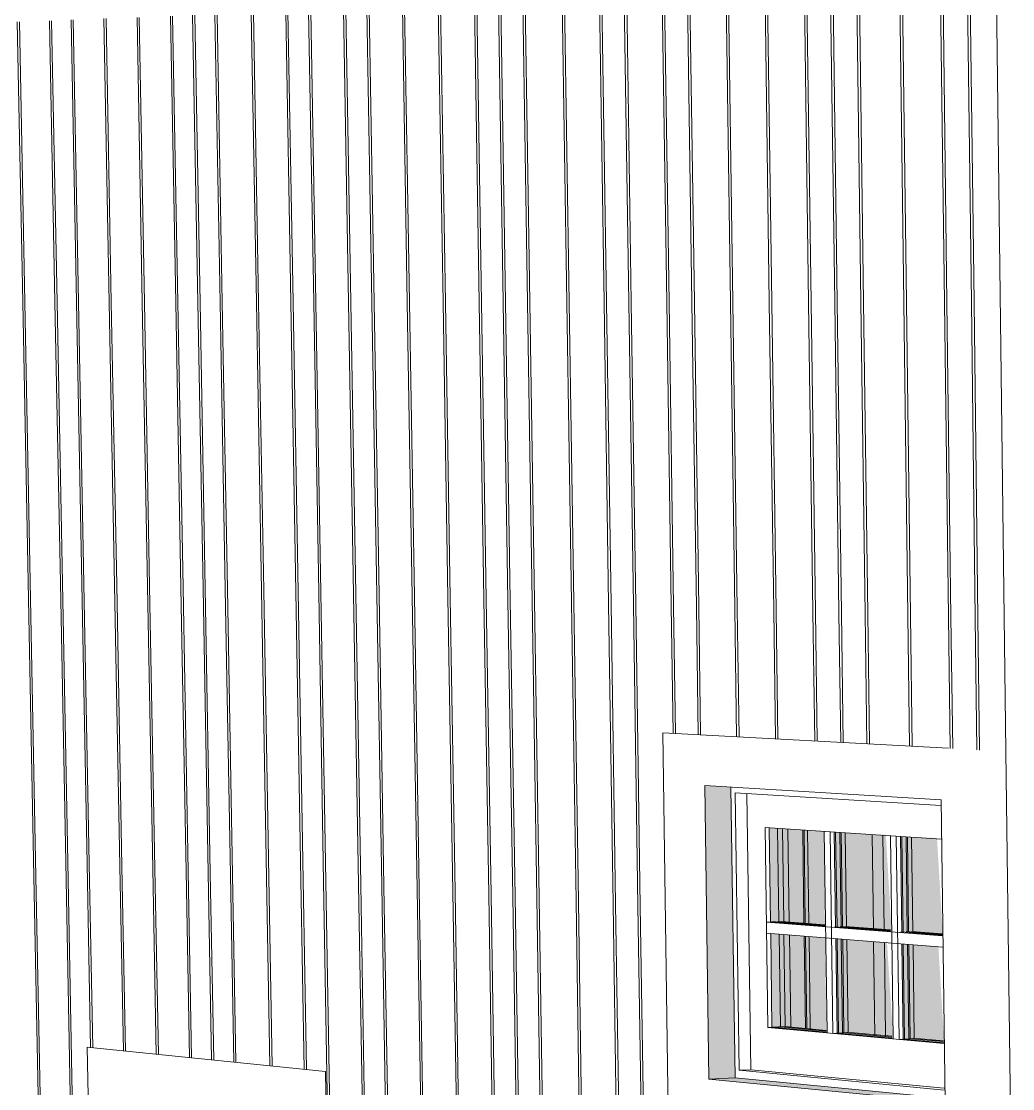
# Model space of a CAD drawing. Header units: inches. Extents: x 5690 to 5695, y -585 to 907.
# Drawn here: x 5692.8123 to 5692.9137, y -584.2467 to -584.1376 of the extents above; entities that cross this region are included whole.
import ezdxf

# ---------------------------------------------------------------- set-up
doc = ezdxf.new("R2010")
doc.units = ezdxf.units.IN
doc.header["$MEASUREMENT"] = 0
for name, color, linetype, lineweight in [('A-GLAZ', 151, 'Continuous', 13), ('A-GLAZ-2', 151, 'Continuous', 9), ('A-WALL', 113, 'Continuous', 13), ('A-WALL-PATT-1', 111, 'Continuous', 9), ('I-WALL', 2, 'Continuous', 13), ('I-WALL-1', 2, 'Continuous', 9), ('Q-CASE', 31, 'Continuous', 9)]:
    doc.layers.add(name, color=color, linetype=linetype, lineweight=lineweight)
doc.layers.add('A-GLAZ-1', color=151, linetype='Continuous', lineweight=13, transparency=0.75)

# ---------------------------------------------------------------- blocks, each defined once
blk = doc.blocks.new('FP_97-3D View 1 Copy 1 Copy 1')
at = {"layer": 'A-WALL-PATT-1'}
for p, q in [((-4883.59764, -584.16635), (-4883.59805, -584.13397)), ((-4883.59737, -584.16635), (-4883.59778, -584.13396)), ((-4883.62621, -584.16635), (-4883.62667, -584.13507)), ((-4883.62596, -584.16635), (-4883.62642, -584.13506)), ((-4883.62227, -584.16635), (-4883.62272, -584.13492)), ((-4883.62202, -584.16635), (-4883.62247, -584.13491)), ((-4883.6183, -584.16635), (-4883.61874, -584.13477)), ((-4883.61804, -584.16635), (-4883.61849, -584.13476)), ((-4883.61428, -584.16635), (-4883.61472, -584.13461)), ((-4883.61402, -584.16635), (-4883.61446, -584.1346)), ((-4883.61161, -584.16635), (-4883.61205, -584.13451)), ((-4883.61135, -584.16635), (-4883.61179, -584.1345)), ((-4883.60893, -584.16635), (-4883.60935, -584.13441)), ((-4883.60866, -584.16635), (-4883.60909, -584.1344)), ((-4883.60455, -584.16635), (-4883.60497, -584.13424)), ((-4883.60429, -584.16635), (-4883.60471, -584.13423)), ((-4883.6004, -584.16635), (-4883.60082, -584.13408)), ((-4883.60014, -584.16635), (-4883.60055, -584.13407)), ((-4883.65531, -584.16634), (-4883.65581, -584.13618)), ((-4883.65508, -584.16634), (-4883.65558, -584.13618)), ((-4883.65165, -584.16634), (-4883.65215, -584.13604)), ((-4883.65142, -584.16634), (-4883.65191, -584.13604)), ((-4883.64796, -584.16634), (-4883.64845, -584.1359)), ((-4883.64772, -584.16634), (-4883.64821, -584.13589)), ((-4883.6455, -584.16634), (-4883.64599, -584.13581)), ((-4883.64526, -584.16634), (-4883.64575, -584.1358)), ((-4883.64303, -584.16634), (-4883.64351, -584.13571)), ((-4883.64279, -584.16634), (-4883.64327, -584.1357)), ((-4883.63901, -584.16635), (-4883.63949, -584.13556)), ((-4883.63877, -584.16635), (-4883.63925, -584.13555)), ((-4883.6352, -584.16635), (-4883.63567, -584.13541)), ((-4883.63495, -584.16635), (-4883.63542, -584.1354)), ((-4883.63266, -584.16635), (-4883.63313, -584.13532)), ((-4883.63242, -584.16635), (-4883.63288, -584.13531)), ((-4883.62879, -584.16635), (-4883.62925, -584.13517)), ((-4883.62854, -584.16635), (-4883.629, -584.13516)), ((-4883.6824, -584.16634), (-4883.68294, -584.13722)), ((-4883.68218, -584.16634), (-4883.68272, -584.13722)), ((-4883.67899, -584.16634), (-4883.67953, -584.13709)), ((-4883.67877, -584.16634), (-4883.67931, -584.13708)), ((-4883.67672, -584.16634), (-4883.67726, -584.13701)), ((-4883.6765, -584.16634), (-4883.67704, -584.137)), ((-4883.67444, -584.16634), (-4883.67497, -584.13692)), ((-4883.67422, -584.16634), (-4883.67475, -584.13691)), ((-4883.67074, -584.16634), (-4883.67126, -584.13678)), ((-4883.67051, -584.16634), (-4883.67104, -584.13677)), ((-4883.66722, -584.16634), (-4883.66774, -584.13664)), ((-4883.66699, -584.16634), (-4883.66751, -584.13663)), ((-4883.66488, -584.16634), (-4883.6654, -584.13655)), ((-4883.66466, -584.16634), (-4883.66517, -584.13654)), ((-4883.66131, -584.16634), (-4883.66182, -584.13641)), ((-4883.66108, -584.16634), (-4883.66159, -584.13641)), ((-4883.65894, -584.16634), (-4883.65945, -584.13632)), ((-4883.65871, -584.16634), (-4883.65922, -584.13631)), ((-4883.69463, -584.16633), (-4883.69518, -584.13769)), ((-4883.69442, -584.16633), (-4883.69497, -584.13768)), ((-4883.69133, -584.16633), (-4883.69188, -584.13757)), ((-4883.69111, -584.16633), (-4883.69167, -584.13756)), ((-4883.68913, -584.16633), (-4883.68968, -584.13748)), ((-4883.68892, -584.16633), (-4883.68947, -584.13747)), ((-4883.68578, -584.16634), (-4883.68633, -584.13735)), ((-4883.68557, -584.16634), (-4883.68611, -584.13734)), ((-4883.69407, -584.19486), (-4883.69463, -584.16633)), ((-4883.69463, -584.16633), (-4883.69463, -584.16633)), ((-4883.69386, -584.19487), (-4883.69442, -584.16633)), ((-4883.69442, -584.16633), (-4883.69442, -584.16633)), ((-4883.69078, -584.19499), (-4883.69133, -584.16633)), ((-4883.69133, -584.16633), (-4883.69133, -584.16633)), ((-4883.69056, -584.195), (-4883.69111, -584.16633)), ((-4883.69111, -584.16633), (-4883.69111, -584.16633)), ((-4883.68858, -584.19507), (-4883.68913, -584.16633)), ((-4883.68913, -584.16633), (-4883.68913, -584.16633)), ((-4883.68837, -584.19508), (-4883.68892, -584.16633)), ((-4883.68892, -584.16633), (-4883.68892, -584.16633)), ((-4883.68524, -584.1952), (-4883.68578, -584.16634)), ((-4883.68578, -584.16634), (-4883.68578, -584.16634)), ((-4883.68502, -584.19521), (-4883.68557, -584.16634)), ((-4883.68557, -584.16634), (-4883.68557, -584.16634)), ((-4883.68186, -584.19533), (-4883.6824, -584.16634)), ((-4883.6824, -584.16634), (-4883.6824, -584.16634)), ((-4883.68165, -584.19534), (-4883.68218, -584.16634)), ((-4883.68218, -584.16634), (-4883.68218, -584.16634)), ((-4883.67846, -584.19546), (-4883.67899, -584.16634)), ((-4883.67899, -584.16634), (-4883.67899, -584.16634)), ((-4883.67824, -584.19547), (-4883.67877, -584.16634)), ((-4883.67877, -584.16634), (-4883.67877, -584.16634)), ((-4883.67619, -584.19555), (-4883.67672, -584.16634)), ((-4883.67672, -584.16634), (-4883.67672, -584.16634)), ((-4883.67597, -584.19556), (-4883.6765, -584.16634)), ((-4883.6765, -584.16634), (-4883.6765, -584.16634)), ((-4883.67392, -584.19564), (-4883.67444, -584.16634)), ((-4883.67444, -584.16634), (-4883.67444, -584.16634)), ((-4883.6737, -584.19565), (-4883.67422, -584.16634)), ((-4883.67422, -584.16634), (-4883.67422, -584.16634)), ((-4883.67021, -584.19578), (-4883.67074, -584.16634)), ((-4883.67074, -584.16634), (-4883.67074, -584.16634)), ((-4883.66999, -584.19579), (-4883.67051, -584.16634)), ((-4883.67051, -584.16634), (-4883.67051, -584.16634)), ((-4883.6667, -584.19591), (-4883.66722, -584.16634)), ((-4883.66722, -584.16634), (-4883.66722, -584.16634)), ((-4883.66648, -584.19592), (-4883.66699, -584.16634)), ((-4883.66699, -584.16634), (-4883.66699, -584.16634)), ((-4883.66437, -584.196), (-4883.66488, -584.16634)), ((-4883.66488, -584.16634), (-4883.66488, -584.16634)), ((-4883.66414, -584.19601), (-4883.66466, -584.16634)), ((-4883.66466, -584.16634), (-4883.66466, -584.16634)), ((-4883.6608, -584.19614), (-4883.66131, -584.16634)), ((-4883.66131, -584.16634), (-4883.66131, -584.16634)), ((-4883.66057, -584.19615), (-4883.66108, -584.16634)), ((-4883.66108, -584.16634), (-4883.66108, -584.16634)), ((-4883.65843, -584.19623), (-4883.65894, -584.16634)), ((-4883.65894, -584.16634), (-4883.65894, -584.16634)), ((-4883.6582, -584.19624), (-4883.65871, -584.16634)), ((-4883.65871, -584.16634), (-4883.65871, -584.16634)), ((-4883.65481, -584.19637), (-4883.65531, -584.16634)), ((-4883.65531, -584.16634), (-4883.65531, -584.16634)), ((-4883.65458, -584.19638), (-4883.65508, -584.16634)), ((-4883.65508, -584.16634), (-4883.65508, -584.16634)), ((-4883.65116, -584.19651), (-4883.65165, -584.16634)), ((-4883.65165, -584.16634), (-4883.65165, -584.16634)), ((-4883.65092, -584.19652), (-4883.65142, -584.16634)), ((-4883.65142, -584.16634), (-4883.65142, -584.16634)), ((-4883.64747, -584.19666), (-4883.64796, -584.16634)), ((-4883.64796, -584.16634), (-4883.64796, -584.16634)), ((-4883.64723, -584.19666), (-4883.64772, -584.16634)), ((-4883.64772, -584.16634), (-4883.64772, -584.16634)), ((-4883.64502, -584.19675), (-4883.6455, -584.16634)), ((-4883.6455, -584.16634), (-4883.6455, -584.16634)), ((-4883.64478, -584.19676), (-4883.64526, -584.16634)), ((-4883.64526, -584.16634), (-4883.64526, -584.16634)), ((-4883.64255, -584.19684), (-4883.64303, -584.16634)), ((-4883.64303, -584.16634), (-4883.64303, -584.16634)), ((-4883.64231, -584.19685), (-4883.64279, -584.16634)), ((-4883.64279, -584.16634), (-4883.64279, -584.16634)), ((-4883.63854, -584.197), (-4883.63901, -584.16635)), ((-4883.63901, -584.16635), (-4883.63901, -584.16635)), ((-4883.63829, -584.19701), (-4883.63877, -584.16635)), ((-4883.63877, -584.16635), (-4883.63877, -584.16635)), ((-4883.63473, -584.19715), (-4883.6352, -584.16635)), ((-4883.6352, -584.16635), (-4883.6352, -584.16635)), ((-4883.63448, -584.19716), (-4883.63495, -584.16635)), ((-4883.63495, -584.16635), (-4883.63495, -584.16635)), ((-4883.6322, -584.19724), (-4883.63266, -584.16635)), ((-4883.63266, -584.16635), (-4883.63266, -584.16635)), ((-4883.63195, -584.19725), (-4883.63242, -584.16635)), ((-4883.63242, -584.16635), (-4883.63242, -584.16635)), ((-4883.62833, -584.19739), (-4883.62879, -584.16635)), ((-4883.62879, -584.16635), (-4883.62879, -584.16635)), ((-4883.62808, -584.1974), (-4883.62854, -584.16635)), ((-4883.62854, -584.16635), (-4883.62854, -584.16635)), ((-4883.62576, -584.19749), (-4883.62621, -584.16635)), ((-4883.62621, -584.16635), (-4883.62621, -584.16635)), ((-4883.62551, -584.1975), (-4883.62596, -584.16635)), ((-4883.62596, -584.16635), (-4883.62596, -584.16635)), ((-4883.62182, -584.19764), (-4883.62227, -584.16635)), ((-4883.62227, -584.16635), (-4883.62227, -584.16635)), ((-4883.62157, -584.19765), (-4883.62202, -584.16635)), ((-4883.62202, -584.16635), (-4883.62202, -584.16635)), ((-4883.61785, -584.1978), (-4883.6183, -584.16635)), ((-4883.6183, -584.16635), (-4883.6183, -584.16635)), ((-4883.6176, -584.19781), (-4883.61804, -584.16635)), ((-4883.61804, -584.16635), (-4883.61804, -584.16635)), ((-4883.61385, -584.19795), (-4883.61428, -584.16635)), ((-4883.61428, -584.16635), (-4883.61428, -584.16635)), ((-4883.61359, -584.19796), (-4883.61402, -584.16635)), ((-4883.61402, -584.16635), (-4883.61402, -584.16635)), ((-4883.61118, -584.19805), (-4883.61161, -584.16635)), ((-4883.61161, -584.16635), (-4883.61161, -584.16635)), ((-4883.61092, -584.19806), (-4883.61135, -584.16635)), ((-4883.61135, -584.16635), (-4883.61135, -584.16635)), ((-4883.6085, -584.19816), (-4883.60893, -584.16635)), ((-4883.60893, -584.16635), (-4883.60893, -584.16635)), ((-4883.60824, -584.19817), (-4883.60866, -584.16635)), ((-4883.60866, -584.16635), (-4883.60866, -584.16635)), ((-4883.60414, -584.19832), (-4883.60455, -584.16635)), ((-4883.60455, -584.16635), (-4883.60455, -584.16635)), ((-4883.60387, -584.19833), (-4883.60429, -584.16635)), ((-4883.60429, -584.16635), (-4883.60429, -584.16635)), ((-4883.59999, -584.19848), (-4883.6004, -584.16635)), ((-4883.6004, -584.16635), (-4883.6004, -584.16635)), ((-4883.59973, -584.19849), (-4883.60014, -584.16635)), ((-4883.60014, -584.16635), (-4883.60014, -584.16635)), ((-4883.59724, -584.19859), (-4883.59764, -584.16635)), ((-4883.59764, -584.16635), (-4883.59764, -584.16635)), ((-4883.59697, -584.1986), (-4883.59737, -584.16635)), ((-4883.59737, -584.16635), (-4883.59737, -584.16635)), ((-4883.69352, -584.22327), (-4883.69407, -584.19486)), ((-4883.69407, -584.19486), (-4883.69407, -584.19486)), ((-4883.69331, -584.22329), (-4883.69386, -584.19487)), ((-4883.69386, -584.19487), (-4883.69386, -584.19487)), ((-4883.69023, -584.22353), (-4883.69078, -584.19499)), ((-4883.69078, -584.19499), (-4883.69078, -584.19499)), ((-4883.69002, -584.22354), (-4883.69056, -584.195)), ((-4883.69056, -584.195), (-4883.69056, -584.195)), ((-4883.68804, -584.22369), (-4883.68858, -584.19507)), ((-4883.68858, -584.19507), (-4883.68858, -584.19507)), ((-4883.68783, -584.22371), (-4883.68837, -584.19508)), ((-4883.68837, -584.19508), (-4883.68837, -584.19508)), ((-4883.6847, -584.22395), (-4883.68524, -584.1952)), ((-4883.68524, -584.1952), (-4883.68524, -584.1952)), ((-4883.68448, -584.22397), (-4883.68502, -584.19521)), ((-4883.68502, -584.19521), (-4883.68502, -584.19521)), ((-4883.68133, -584.22421), (-4883.68186, -584.19533)), ((-4883.68186, -584.19533), (-4883.68186, -584.19533)), ((-4883.68111, -584.22422), (-4883.68165, -584.19534)), ((-4883.68165, -584.19534), (-4883.68165, -584.19534)), ((-4883.67793, -584.22447), (-4883.67846, -584.19546)), ((-4883.67846, -584.19546), (-4883.67846, -584.19546)), ((-4883.67771, -584.22448), (-4883.67824, -584.19547)), ((-4883.67824, -584.19547), (-4883.67824, -584.19547)), ((-4883.67566, -584.22464), (-4883.67619, -584.19555)), ((-4883.67619, -584.19555), (-4883.67619, -584.19555)), ((-4883.67545, -584.22466), (-4883.67597, -584.19556)), ((-4883.67597, -584.19556), (-4883.67597, -584.19556)), ((-4883.67339, -584.22482), (-4883.67392, -584.19564)), ((-4883.67392, -584.19564), (-4883.67392, -584.19564)), ((-4883.67317, -584.22483), (-4883.6737, -584.19565)), ((-4883.6737, -584.19565), (-4883.6737, -584.19565)), ((-4883.66969, -584.2251), (-4883.67021, -584.19578)), ((-4883.67021, -584.19578), (-4883.67021, -584.19578)), ((-4883.66947, -584.22512), (-4883.66999, -584.19579)), ((-4883.66999, -584.19579), (-4883.66999, -584.19579)), ((-4883.66619, -584.22537), (-4883.6667, -584.19591)), ((-4883.6667, -584.19591), (-4883.6667, -584.19591)), ((-4883.66596, -584.22538), (-4883.66648, -584.19592)), ((-4883.66648, -584.19592), (-4883.66648, -584.19592)), ((-4883.66386, -584.22555), (-4883.66437, -584.196)), ((-4883.66437, -584.196), (-4883.66437, -584.196)), ((-4883.66363, -584.22556), (-4883.66414, -584.19601)), ((-4883.66414, -584.19601), (-4883.66414, -584.19601)), ((-4883.6603, -584.22582), (-4883.6608, -584.19614)), ((-4883.6608, -584.19614), (-4883.6608, -584.19614)), ((-4883.66007, -584.22584), (-4883.66057, -584.19615)), ((-4883.66057, -584.19615), (-4883.66057, -584.19615)), ((-4883.65793, -584.226), (-4883.65843, -584.19623)), ((-4883.65843, -584.19623), (-4883.65843, -584.19623)), ((-4883.6577, -584.22602), (-4883.6582, -584.19624)), ((-4883.6582, -584.19624), (-4883.6582, -584.19624)), ((-4883.65431, -584.22628), (-4883.65481, -584.19637)), ((-4883.65481, -584.19637), (-4883.65481, -584.19637)), ((-4883.65408, -584.22629), (-4883.65458, -584.19638)), ((-4883.65458, -584.19638), (-4883.65458, -584.19638)), ((-4883.65066, -584.22656), (-4883.65116, -584.19651)), ((-4883.65116, -584.19651), (-4883.65116, -584.19651)), ((-4883.65043, -584.22657), (-4883.65092, -584.19652)), ((-4883.65092, -584.19652), (-4883.65092, -584.19652)), ((-4883.64698, -584.22684), (-4883.64747, -584.19666)), ((-4883.64747, -584.19666), (-4883.64747, -584.19666)), ((-4883.64674, -584.22686), (-4883.64723, -584.19666)), ((-4883.64723, -584.19666), (-4883.64723, -584.19666)), ((-4883.64453, -584.22703), (-4883.64502, -584.19675)), ((-4883.64502, -584.19675), (-4883.64502, -584.19675)), ((-4883.64429, -584.22704), (-4883.64478, -584.19676)), ((-4883.64478, -584.19676), (-4883.64478, -584.19676)), ((-4883.64207, -584.22721), (-4883.64255, -584.19684)), ((-4883.64255, -584.19684), (-4883.64255, -584.19684)), ((-4883.64183, -584.22723), (-4883.64231, -584.19685)), ((-4883.64231, -584.19685), (-4883.64231, -584.19685)), ((-4883.63806, -584.22752), (-4883.63854, -584.197)), ((-4883.63854, -584.197), (-4883.63854, -584.197)), ((-4883.63782, -584.22754), (-4883.63829, -584.19701)), ((-4883.63829, -584.19701), (-4883.63829, -584.19701)), ((-4883.63426, -584.22781), (-4883.63473, -584.19715)), ((-4883.63473, -584.19715), (-4883.63473, -584.19715)), ((-4883.63402, -584.22783), (-4883.63448, -584.19716)), ((-4883.63448, -584.19716), (-4883.63448, -584.19716)), ((-4883.63173, -584.22801), (-4883.6322, -584.19724)), ((-4883.6322, -584.19724), (-4883.6322, -584.19724)), ((-4883.63149, -584.22803), (-4883.63195, -584.19725)), ((-4883.63195, -584.19725), (-4883.63195, -584.19725)), ((-4883.62814, -584.21037), (-4883.62833, -584.19739)), ((-4883.62833, -584.19739), (-4883.62833, -584.19739)), ((-4883.62789, -584.21038), (-4883.62808, -584.1974)), ((-4883.62808, -584.1974), (-4883.62808, -584.1974)), ((-4883.62557, -584.21051), (-4883.62576, -584.19749)), ((-4883.62576, -584.19749), (-4883.62576, -584.19749)), ((-4883.62532, -584.21052), (-4883.62551, -584.1975)), ((-4883.62551, -584.1975), (-4883.62551, -584.1975)), ((-4883.62164, -584.21072), (-4883.62182, -584.19764)), ((-4883.62182, -584.19764), (-4883.62182, -584.19764)), ((-4883.62138, -584.21074), (-4883.62157, -584.19765)), ((-4883.62157, -584.19765), (-4883.62157, -584.19765)), ((-4883.61767, -584.21094), (-4883.61785, -584.1978)), ((-4883.61785, -584.1978), (-4883.61785, -584.1978)), ((-4883.61742, -584.21095), (-4883.6176, -584.19781)), ((-4883.6176, -584.19781), (-4883.6176, -584.19781)), ((-4883.61366, -584.21116), (-4883.61385, -584.19795)), ((-4883.61385, -584.19795), (-4883.61385, -584.19795)), ((-4883.61341, -584.21117), (-4883.61359, -584.19796)), ((-4883.61359, -584.19796), (-4883.61359, -584.19796)), ((-4883.611, -584.2113), (-4883.61118, -584.19805)), ((-4883.61118, -584.19805), (-4883.61118, -584.19805)), ((-4883.61074, -584.21132), (-4883.61092, -584.19806)), ((-4883.61092, -584.19806), (-4883.61092, -584.19806)), ((-4883.60832, -584.21145), (-4883.6085, -584.19816)), ((-4883.6085, -584.19816), (-4883.6085, -584.19816)), ((-4883.60806, -584.21146), (-4883.60824, -584.19817)), ((-4883.60824, -584.19817), (-4883.60824, -584.19817)), ((-4883.60396, -584.21169), (-4883.60414, -584.19832)), ((-4883.60414, -584.19832), (-4883.60414, -584.19832)), ((-4883.6037, -584.2117), (-4883.60387, -584.19833)), ((-4883.60387, -584.19833), (-4883.60387, -584.19833)), ((-4883.59982, -584.21191), (-4883.59999, -584.19848)), ((-4883.59999, -584.19848), (-4883.59999, -584.19848)), ((-4883.59955, -584.21193), (-4883.59973, -584.19849)), ((-4883.59973, -584.19849), (-4883.59973, -584.19849)), ((-4883.59707, -584.21206), (-4883.59724, -584.19859)), ((-4883.59724, -584.19859), (-4883.59724, -584.19859)), ((-4883.5968, -584.21208), (-4883.59697, -584.1986)), ((-4883.59697, -584.1986), (-4883.59697, -584.1986)), ((-4883.69297, -584.25157), (-4883.69352, -584.22327)), ((-4883.69352, -584.22327), (-4883.69352, -584.22327)), ((-4883.69276, -584.2516), (-4883.69331, -584.22329)), ((-4883.69331, -584.22329), (-4883.69331, -584.22329)), ((-4883.68968, -584.25195), (-4883.69023, -584.22353)), ((-4883.69023, -584.22353), (-4883.69023, -584.22353)), ((-4883.68947, -584.25197), (-4883.69002, -584.22354)), ((-4883.69002, -584.22354), (-4883.69002, -584.22354)), ((-4883.68768, -584.24249), (-4883.68804, -584.22369)), ((-4883.68804, -584.22369), (-4883.68804, -584.22369)), ((-4883.68747, -584.24251), (-4883.68783, -584.22371)), ((-4883.68783, -584.22371), (-4883.68783, -584.22371)), ((-4883.68434, -584.24283), (-4883.6847, -584.22395)), ((-4883.6847, -584.22395), (-4883.6847, -584.22395)), ((-4883.68413, -584.24285), (-4883.68448, -584.22397)), ((-4883.68448, -584.22397), (-4883.68448, -584.22397)), ((-4883.68098, -584.24317), (-4883.68133, -584.22421)), ((-4883.68133, -584.22421), (-4883.68133, -584.22421)), ((-4883.68076, -584.24319), (-4883.68111, -584.22422)), ((-4883.68111, -584.22422), (-4883.68111, -584.22422)), ((-4883.67758, -584.24351), (-4883.67793, -584.22447)), ((-4883.67793, -584.22447), (-4883.67793, -584.22447)), ((-4883.67736, -584.24354), (-4883.67771, -584.22448)), ((-4883.67771, -584.22448), (-4883.67771, -584.22448)), ((-4883.67532, -584.24374), (-4883.67566, -584.22464)), ((-4883.67566, -584.22464), (-4883.67566, -584.22464)), ((-4883.6751, -584.24377), (-4883.67545, -584.22466)), ((-4883.67545, -584.22466), (-4883.67545, -584.22466)), ((-4883.67305, -584.24397), (-4883.67339, -584.22482)), ((-4883.67339, -584.22482), (-4883.67339, -584.22482)), ((-4883.67283, -584.244), (-4883.67317, -584.22483)), ((-4883.67317, -584.22483), (-4883.67317, -584.22483)), ((-4883.66935, -584.24435), (-4883.66969, -584.2251)), ((-4883.66969, -584.2251), (-4883.66969, -584.2251)), ((-4883.66913, -584.24437), (-4883.66947, -584.22512)), ((-4883.66947, -584.22512), (-4883.66947, -584.22512)), ((-4883.66585, -584.24471), (-4883.66619, -584.22537)), ((-4883.66619, -584.22537), (-4883.66619, -584.22537)), ((-4883.66562, -584.24473), (-4883.66596, -584.22538)), ((-4883.66596, -584.22538), (-4883.66596, -584.22538)), ((-4883.66335, -584.25496), (-4883.66386, -584.22555)), ((-4883.66386, -584.22555), (-4883.66386, -584.22555)), ((-4883.66312, -584.25499), (-4883.66363, -584.22556)), ((-4883.66363, -584.22556), (-4883.66363, -584.22556)), ((-4883.65979, -584.25537), (-4883.6603, -584.22582)), ((-4883.6603, -584.22582), (-4883.6603, -584.22582)), ((-4883.65956, -584.2554), (-4883.66007, -584.22584)), ((-4883.66007, -584.22584), (-4883.66007, -584.22584)), ((-4883.65743, -584.25564), (-4883.65793, -584.226)), ((-4883.65793, -584.226), (-4883.65793, -584.226)), ((-4883.6572, -584.25567), (-4883.6577, -584.22602)), ((-4883.6577, -584.22602), (-4883.6577, -584.22602)), ((-4883.65382, -584.25606), (-4883.65431, -584.22628)), ((-4883.65431, -584.22628), (-4883.65431, -584.22628)), ((-4883.65359, -584.25608), (-4883.65408, -584.22629)), ((-4883.65408, -584.22629), (-4883.65408, -584.22629)), ((-4883.65017, -584.25647), (-4883.65066, -584.22656)), ((-4883.65066, -584.22656), (-4883.65066, -584.22656)), ((-4883.64994, -584.2565), (-4883.65043, -584.22657)), ((-4883.65043, -584.22657), (-4883.65043, -584.22657)), ((-4883.6465, -584.25689), (-4883.64698, -584.22684)), ((-4883.64698, -584.22684), (-4883.64698, -584.22684)), ((-4883.64626, -584.25692), (-4883.64674, -584.22686)), ((-4883.64674, -584.22686), (-4883.64674, -584.22686)), ((-4883.64405, -584.25717), (-4883.64453, -584.22703)), ((-4883.64453, -584.22703), (-4883.64453, -584.22703)), ((-4883.64381, -584.2572), (-4883.64429, -584.22704)), ((-4883.64429, -584.22704), (-4883.64429, -584.22704)), ((-4883.64159, -584.25745), (-4883.64207, -584.22721)), ((-4883.64207, -584.22721), (-4883.64207, -584.22721)), ((-4883.64135, -584.25748), (-4883.64183, -584.22723)), ((-4883.64183, -584.22723), (-4883.64183, -584.22723)), ((-4883.63759, -584.25791), (-4883.63806, -584.22752)), ((-4883.63806, -584.22752), (-4883.63806, -584.22752)), ((-4883.63735, -584.25794), (-4883.63782, -584.22754)), ((-4883.63782, -584.22754), (-4883.63782, -584.22754)), ((-4883.6338, -584.25835), (-4883.63426, -584.22781)), ((-4883.63426, -584.22781), (-4883.63426, -584.22781)), ((-4883.63355, -584.25838), (-4883.63402, -584.22783)), ((-4883.63402, -584.22783), (-4883.63402, -584.22783)), ((-4883.63127, -584.25864), (-4883.63173, -584.22801)), ((-4883.63173, -584.22801), (-4883.63173, -584.22801)), ((-4883.63103, -584.25866), (-4883.63149, -584.22803)), ((-4883.63149, -584.22803), (-4883.63149, -584.22803))]:
    blk.add_line(p, q, dxfattribs=at)

msp = doc.modelspace()

# ---------------------------------------------------------------- hatches: boundary and pattern name
at = {"layer": 'A-GLAZ-1'}
h = msp.add_hatch(color=256, dxfattribs=at)
h.paths.add_polyline_path([(5692.90669, -584.242), (5692.90609, -584.23212), (5692.90236, -584.23188), (5692.90249, -584.24162), (5692.90636, -584.24197)], flags=0)
h.paths.add_polyline_path([(5692.90146, -584.24152), (5692.90084, -584.23171), (5692.89947, -584.23164), (5692.89967, -584.24118), (5692.89686, -584.24092), (5692.89673, -584.23143), (5692.8956, -584.23135), (5692.89573, -584.24101), (5692.9013, -584.24151)], flags=0)
h.paths.add_polyline_path([(5692.89471, -584.24091), (5692.8947, -584.24073), (5692.893, -584.24057), (5692.89287, -584.23113), (5692.88895, -584.23082), (5692.8891, -584.24041), (5692.89443, -584.24089)], flags=0)
h.paths.add_polyline_path([(5692.90655, -584.23101), (5692.90595, -584.22107), (5692.90222, -584.22092), (5692.90235, -584.23068), (5692.90637, -584.23099)], flags=0)
h.paths.add_polyline_path([(5692.90131, -584.2306), (5692.90072, -584.22073), (5692.89932, -584.22071), (5692.89952, -584.23033), (5692.89671, -584.23011), (5692.89658, -584.22055), (5692.89545, -584.22047), (5692.89558, -584.23016), (5692.9013, -584.2306)], flags=0)
h.paths.add_polyline_path([(5692.89456, -584.23008), (5692.89456, -584.22995), (5692.89285, -584.22981), (5692.89267, -584.22029), (5692.8888, -584.22004), (5692.88893, -584.22964), (5692.89443, -584.23007)], flags=0)
h = msp.add_hatch(color=256, dxfattribs=at)
h.paths.add_polyline_path([(5692.8996, -584.24117), (5692.89947, -584.23164), (5692.89667, -584.23142), (5692.8968, -584.24091), (5692.89841, -584.24106)], flags=0)
h.paths.add_polyline_path([(5692.89465, -584.24072), (5692.89452, -584.23125), (5692.89285, -584.23116), (5692.89302, -584.24057), (5692.89437, -584.2407)], flags=0)
h.paths.add_polyline_path([(5692.89945, -584.23032), (5692.89932, -584.22071), (5692.89652, -584.22053), (5692.89665, -584.2301), (5692.89841, -584.23024)], flags=0)
h.paths.add_polyline_path([(5692.8945, -584.22994), (5692.89437, -584.22039), (5692.8927, -584.22028), (5692.89283, -584.22981), (5692.89437, -584.22993)], flags=0)
at = {"layer": 'A-WALL'}
for points in [[(5692.88264, -584.2457), (5692.88532, -584.24557), (5692.88489, -584.21587), (5692.88221, -584.21571), (5692.88264, -584.24525)], [(5692.90679, -584.24805), (5692.90677, -584.24765), (5692.88531, -584.24557), (5692.88275, -584.24571), (5692.90638, -584.24802)]]:
    msp.add_hatch(color=256, dxfattribs=at).paths.add_polyline_path(points, flags=0)

# ---------------------------------------------------------------- linework, layer by layer
at = {"layer": 'A-GLAZ'}
for p, q in [((5692.89443, -584.22041), (5692.89471, -584.24097)), ((5692.89531, -584.24103), (5692.89503, -584.22045)), ((5692.89545, -584.22047), (5692.89559, -584.23021)), ((5692.89573, -584.23016), (5692.89559, -584.22048)), ((5692.89602, -584.22051), (5692.89615, -584.23019)), ((5692.89629, -584.23014), (5692.89616, -584.22052)), ((5692.89658, -584.22055), (5692.89671, -584.23017)), ((5692.90119, -584.22085), (5692.90146, -584.24158)), ((5692.90207, -584.24164), (5692.90179, -584.22089)), ((5692.90222, -584.22092), (5692.90235, -584.23074)), ((5692.90249, -584.23068), (5692.90236, -584.22093)), ((5692.90279, -584.22095), (5692.90291, -584.23072)), ((5692.90305, -584.23066), (5692.90293, -584.22096)), ((5692.90335, -584.22099), (5692.90348, -584.23069)), ((5692.88851, -584.22966), (5692.88893, -584.22964)), ((5692.90651, -584.23105), (5692.88851, -584.22966)), ((5692.88893, -584.22964), (5692.89447, -584.23007)), ((5692.88907, -584.22964), (5692.88949, -584.22962)), ((5692.89447, -584.23005), (5692.88907, -584.22964)), ((5692.88949, -584.22962), (5692.89447, -584.23001)), ((5692.88963, -584.22962), (5692.89005, -584.2296)), ((5692.89447, -584.22999), (5692.88963, -584.22962)), ((5692.89005, -584.2296), (5692.89447, -584.22994)), ((5692.88853, -584.23079), (5692.90653, -584.23221)), ((5692.9012, -584.23058), (5692.89548, -584.23013)), ((5692.89548, -584.23015), (5692.9012, -584.23059)), ((5692.90119, -584.23051), (5692.89604, -584.23011)), ((5692.89604, -584.23013), (5692.9012, -584.23053)), ((5692.89661, -584.2301), (5692.90119, -584.23046)), ((5692.9065, -584.23099), (5692.90224, -584.23066)), ((5692.90224, -584.23067), (5692.9065, -584.231)), ((5692.90649, -584.23092), (5692.90281, -584.23063)), ((5692.90281, -584.23065), (5692.90649, -584.23093)), ((5692.90338, -584.23063), (5692.90648, -584.23087)), ((5692.8956, -584.23135), (5692.89573, -584.24101)), ((5692.89587, -584.241), (5692.89574, -584.23136)), ((5692.89617, -584.2314), (5692.8963, -584.24098)), ((5692.89644, -584.24097), (5692.89631, -584.23141)), ((5692.89673, -584.23144), (5692.89686, -584.24095)), ((5692.90236, -584.23189), (5692.90249, -584.24162)), ((5692.90263, -584.24161), (5692.9025, -584.2319)), ((5692.90293, -584.23193), (5692.90306, -584.24159)), ((5692.9032, -584.24158), (5692.90307, -584.23194)), ((5692.9035, -584.23197), (5692.90362, -584.24156)), ((5692.89531, -584.24103), (5692.89573, -584.24101)), ((5692.89573, -584.24099), (5692.89587, -584.241)), ((5692.89587, -584.241), (5692.8963, -584.24098)), ((5692.8963, -584.24096), (5692.89644, -584.24097)), ((5692.89644, -584.24097), (5692.89686, -584.24095)), ((5692.90207, -584.24164), (5692.90249, -584.24162)), ((5692.90249, -584.2416), (5692.90263, -584.24161)), ((5692.90263, -584.24161), (5692.90306, -584.24159)), ((5692.90306, -584.24157), (5692.9032, -584.24158)), ((5692.9032, -584.24158), (5692.90362, -584.24156))]:
    msp.add_line(p, q, dxfattribs=at)
at = {"layer": 'A-GLAZ-2'}
for p, q in [((5692.88489, -584.21587), (5692.88532, -584.24557)), ((5692.88531, -584.21646), (5692.90633, -584.21776)), ((5692.88572, -584.2448), (5692.88531, -584.21646)), ((5692.88652, -584.21654), (5692.88692, -584.24475)), ((5692.88865, -584.24043), (5692.88837, -584.22001)), ((5692.88837, -584.22001), (5692.90639, -584.22119)), ((5692.8888, -584.22004), (5692.88893, -584.2297)), ((5692.8888, -584.22004), (5692.88893, -584.2297)), ((5692.88893, -584.2297), (5692.8888, -584.22004)), ((5692.88979, -584.22964), (5692.88966, -584.22009)), ((5692.89016, -584.22013), (5692.89029, -584.2296)), ((5692.89071, -584.22016), (5692.89085, -584.22967)), ((5692.89222, -584.22026), (5692.89235, -584.22979)), ((5692.89236, -584.22027), (5692.89249, -584.2298)), ((5692.89272, -584.2203), (5692.89285, -584.22983)), ((5692.88895, -584.23083), (5692.88908, -584.24041)), ((5692.88895, -584.23083), (5692.88908, -584.24041)), ((5692.88908, -584.24041), (5692.88895, -584.23083)), ((5692.88994, -584.24037), (5692.88981, -584.2309)), ((5692.89031, -584.23094), (5692.89044, -584.24034)), ((5692.89086, -584.23098), (5692.891, -584.2404)), ((5692.89237, -584.2311), (5692.8925, -584.24053)), ((5692.89251, -584.23111), (5692.89264, -584.24054)), ((5692.89287, -584.23114), (5692.893, -584.24058)), ((5692.88865, -584.24043), (5692.88908, -584.24041)), ((5692.90666, -584.24205), (5692.88865, -584.24043)), ((5692.88908, -584.24041), (5692.89044, -584.24034)), ((5692.88908, -584.24041), (5692.88994, -584.24037)), ((5692.88908, -584.24041), (5692.89462, -584.24091)), ((5692.88908, -584.24041), (5692.89462, -584.24091)), ((5692.89462, -584.24091), (5692.88908, -584.24041)), ((5692.89462, -584.24079), (5692.88994, -584.24037)), ((5692.89044, -584.24034), (5692.89462, -584.24072)), ((5692.89675, -584.24091), (5692.90133, -584.24133)), ((5692.89563, -584.241), (5692.90135, -584.24151)), ((5692.89563, -584.241), (5692.90135, -584.24151)), ((5692.90135, -584.24151), (5692.89563, -584.241)), ((5692.90134, -584.2414), (5692.89649, -584.24096)), ((5692.90239, -584.24161), (5692.90665, -584.24199)), ((5692.90239, -584.24161), (5692.90665, -584.24199)), ((5692.90665, -584.24199), (5692.90239, -584.24161)), ((5692.90662, -584.24187), (5692.90325, -584.24157)), ((5692.90352, -584.24152), (5692.90661, -584.2418)), ((5692.84344, -584.24493), (5692.81908, -584.24245)), ((5692.81908, -584.24245), (5692.81995, -584.28815)), ((5692.81995, -584.28814), (5692.81908, -584.24245)), ((5692.84344, -584.24493), (5692.81908, -584.24245)), ((5692.8443, -584.29428), (5692.84344, -584.24493)), ((5692.84344, -584.24493), (5692.84426, -584.29208)), ((5692.88692, -584.24475), (5692.88572, -584.2448)), ((5692.9067, -584.24682), (5692.88572, -584.2448)), ((5692.88692, -584.24475), (5692.90667, -584.24664)), ((5692.88532, -584.24557), (5692.90671, -584.24764))]:
    msp.add_line(p, q, dxfattribs=at)
at = {"layer": 'A-WALL'}
for p, q in [((5692.87791, -584.21031), (5692.88018, -584.36297)), ((5692.913, -584.21222), (5692.91497, -584.3714)), ((5692.88264, -584.2457), (5692.88221, -584.21571)), ((5692.88221, -584.21571), (5692.90639, -584.21718)), ((5692.90639, -584.21718), (5692.90679, -584.24805)), ((5692.88264, -584.2457), (5692.88533, -584.24557)), ((5692.90679, -584.24805), (5692.88264, -584.2457))]:
    msp.add_line(p, q, dxfattribs=at)
at = {"layer": 'I-WALL'}
for p, q in [((5692.913, -584.21222), (5692.9105, -584.01081)), ((5692.87791, -584.21031), (5692.90712, -584.2119)), ((5692.81995, -584.28815), (5692.81908, -584.24245)), ((5692.81908, -584.24245), (5692.84344, -584.24493)), ((5692.84344, -584.24493), (5692.8443, -584.29428))]:
    msp.add_line(p, q, dxfattribs=at)
at = {"layer": 'Q-CASE'}
for p, q in [((5692.89945, -584.23035), (5692.89932, -584.22072)), ((5692.89932, -584.22072), (5692.89945, -584.23035)), ((5692.90042, -584.22079), (5692.90055, -584.23044)), ((5692.8996, -584.24123), (5692.89947, -584.23168)), ((5692.89947, -584.23168), (5692.8996, -584.24123)), ((5692.90057, -584.23177), (5692.90069, -584.24132))]:
    msp.add_line(p, q, dxfattribs=at)

# ---------------------------------------------------------------- block references
at = {"layer": 'I-WALL-1'}
msp.add_blockref('FP_97-3D View 1 Copy 1 Copy 1', (10576.50711, 0), dxfattribs=at)

doc.saveas('drawing.dxf')
